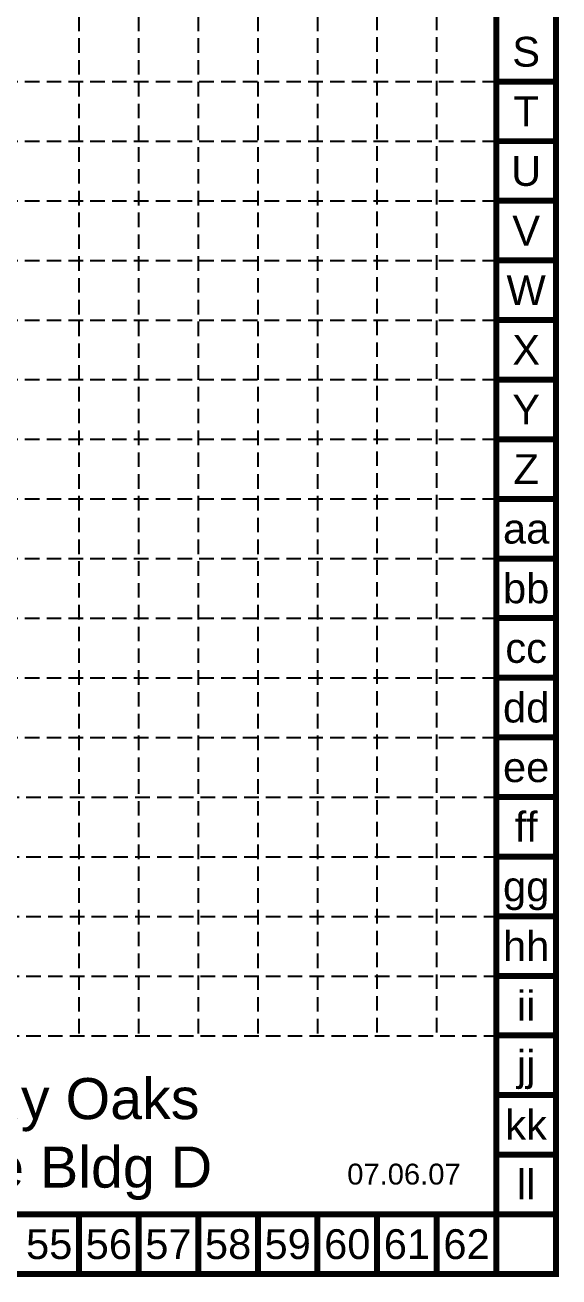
# Model space of a CAD drawing. Header units: inches. Extents: x 74800 to 81377, y 79369 to 83483.
# Drawn here: x 80458 to 81377, y 79369 to 81523 of the extents above; entities that cross this region are included whole.
import ezdxf
from ezdxf.enums import TextEntityAlignment as Align

# ---------------------------------------------------------------- set-up
doc = ezdxf.new("R2010")
doc.units = ezdxf.units.IN
doc.header["$MEASUREMENT"] = 0
doc.linetypes.add('HIDDEN', pattern=[0.375, 0.25, -0.125])
for name, color, linetype in [('1 PROPOSED CONTOURS', 35, 'Continuous'), ('BASE', 7, 'Continuous'), ('GRID', 254, 'HIDDEN')]:
    doc.layers.add(name, color=color, linetype=linetype)
doc.styles.get("Standard").update_dxf_attribs({"font": 'ARIAL.TTF'})

msp = doc.modelspace()

# ---------------------------------------------------------------- linework, layer by layer
at = {"layer": 'BASE', "color": 9}
msp.add_line((81269, 83375.5), (81269, 79476.7), dxfattribs=at)
at = {"layer": 'BASE', "const_width": 10.3}
for points in [[(74805.2, 79374.1), (81371.6, 79374.1), (81371.6, 83478.1), (74805.2, 83478.1)], [(74907.8, 79476.7), (81269, 79476.7), (81269, 83375.5), (74907.8, 83375.5)]]:
    msp.add_lwpolyline(points, close=True, dxfattribs=at)
for points in [[(81371.6, 81426.1), (81269, 81426.1)], [(81371.6, 81323.5), (81269, 81323.5)], [(81371.6, 81220.9), (81269, 81220.9)], [(81371.6, 81118.3), (81269, 81118.3)], [(81371.6, 81015.7), (81269, 81015.7)], [(81371.6, 80913.1), (81269, 80913.1)], [(81371.6, 80810.5), (81269, 80810.5)], [(81371.6, 80707.9), (81269, 80707.9)], [(81371.6, 80605.3), (81269, 80605.3)], [(81371.6, 80502.7), (81269, 80502.7)], [(81371.6, 80400.1), (81269, 80400.1)], [(81371.6, 80297.5), (81269, 80297.5)], [(81371.6, 80194.9), (81269, 80194.9)], [(81371.6, 80092.3), (81269, 80092.3)], [(81371.6, 79989.7), (81269, 79989.7)], [(81371.6, 79887.1), (81269, 79887.1)], [(81371.6, 79784.5), (81269, 79784.5)], [(81371.6, 79681.9), (81269, 79681.9)], [(81371.6, 79579.3), (81269, 79579.3)], [(80550.8, 79374.1), (80550.8, 79476.7)], [(80653.4, 79374.1), (80653.4, 79476.7)], [(80756, 79374.1), (80756, 79476.7)], [(80858.6, 79374.1), (80858.6, 79476.7)], [(80961.2, 79374.1), (80961.2, 79476.7)], [(81063.8, 79374.1), (81063.8, 79476.7)], [(81166.4, 79374.1), (81166.4, 79476.7)], [(81371.6, 79476.7), (81269, 79476.7)], [(81269, 79374.1), (81269, 79476.7)]]:
    msp.add_lwpolyline(points, dxfattribs=at)
at = {"layer": 'GRID', "color": 252, "linetype": 'HIDDEN', "ltscale": 100}
for p, q in [((81063.6, 83377.2), (81063.6, 79784)), ((81166.2, 83377.2), (81166.2, 79784)), ((80550.8, 83375.5), (80550.8, 79784)), ((80653.4, 83375.5), (80653.4, 79784)), ((80756, 83375.5), (80756, 79784)), ((80858.6, 83375.5), (80858.6, 79784)), ((80961.2, 83375.5), (80961.2, 79784)), ((74907.8, 81426.1), (81269, 81426.1)), ((74907.8, 81323.5), (81269, 81323.5)), ((74907.8, 81220.9), (81269, 81220.9)), ((74907.8, 81118.3), (81269, 81118.3)), ((74907.8, 81015.7), (81269, 81015.7)), ((74907.8, 80913.1), (81269, 80913.1)), ((74907.8, 80810.5), (81269, 80810.5)), ((74907.8, 80707.9), (81269, 80707.9)), ((74907.8, 80605.3), (81269, 80605.3)), ((74907.8, 80502.7), (81269, 80502.7)), ((74907.8, 80400.1), (81269, 80400.1)), ((74907.8, 80297.5), (81269, 80297.5)), ((74910.1, 80194.4), (81271.3, 80194.4)), ((74910.1, 80091.8), (81271.3, 80091.8)), ((74910.1, 79989.2), (81271.3, 79989.2)), ((74910.1, 79886.6), (81271.3, 79886.6)), ((74910.1, 79784), (81271.3, 79784))]:
    msp.add_line(p, q, dxfattribs=at)

# ---------------------------------------------------------------- texts
at = {"layer": '1 PROPOSED CONTOURS', "color": 7, "insert": (80489.2, 79711.2), "char_height": 70.688, "width": 605.588, "attachment_point": 2}
msp.add_mtext('Shady Oaks Office Bldg D', dxfattribs=at)
at = {"layer": 'BASE'}
for s, p in [('S', (81320.3, 81477.4)), ('T', (81320.3, 81374.8)), ('U', (81320.3, 81272.2)), ('V', (81320.3, 81169.6)), ('W', (81320.3, 81067)), ('X', (81320.3, 80964.4)), ('Y', (81320.3, 80861.8)), ('Z', (81320.3, 80759.2)), ('aa', (81320.3, 80656.6)), ('bb', (81320.3, 80554)), ('cc', (81320.3, 80451.4)), ('dd', (81320.3, 80348.8)), ('ee', (81320.3, 80246.2)), ('ff', (81320.3, 80143.6)), ('gg', (81320.3, 80041)), ('hh', (81320.3, 79938.4)), ('ii', (81320.3, 79835.8)), ('jj', (81320.3, 79733.2)), ('kk', (81320.3, 79630.6)), ('ll', (81320.3, 79528)), ('55', (80499.5, 79425.4)), ('56', (80602.1, 79425.4)), ('57', (80704.7, 79425.4)), ('58', (80807.3, 79425.4)), ('59', (80909.9, 79425.4)), ('60', (81012.5, 79425.4)), ('61', (81115.1, 79425.4)), ('62', (81217.7, 79425.4))]:
    msp.add_text(s, height=51.3, dxfattribs=at).set_placement(p, align=Align.MIDDLE_CENTER)
msp.add_text('07.06.07', height=35.91, dxfattribs=at).set_placement((81110, 79528), align=Align.CENTER)

doc.saveas('drawing.dxf')
